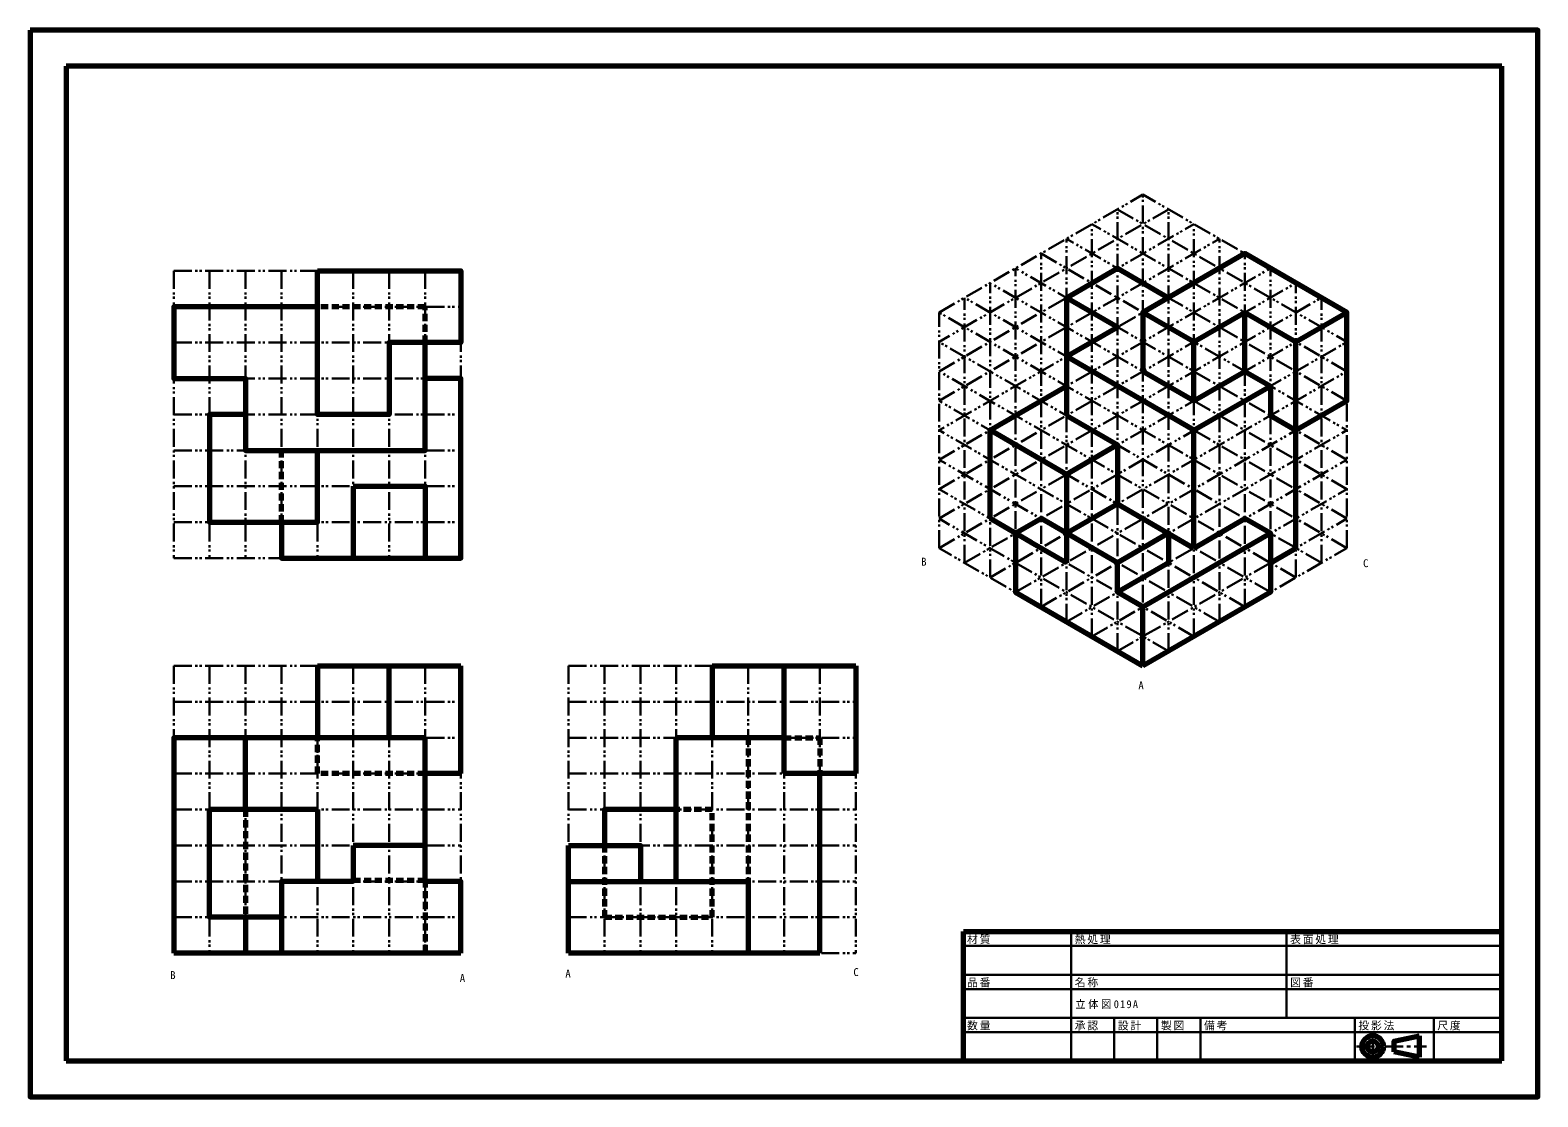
# Model space of a CAD drawing. Units: millimetres on the paper. Extents: x -210 to 210, y -148 to 148.
import ezdxf
from ezdxf.enums import TextEntityAlignment as Align

# ---------------------------------------------------------------- set-up
doc = ezdxf.new("R2010")
doc.units = ezdxf.units.MM
for name, pattern in [('CHAIN1', [8, 5, -1, 1, -1]), ('DASHED2', [3, 2, -1]), ('DOUBLE_CHAIN1', [8.8, 5, -1, 0.6, -0.6, 0.6, -1])]:
    doc.linetypes.add(name, pattern=pattern)
doc.layers.add('0-0', color=7, linetype='Continuous', lineweight=70)
doc.layers.add('1-0', color=4, linetype='DOUBLE_CHAIN1', lineweight=30)
doc.styles.add('ＭＳ ゴシック', font='')
doc.styles.get('ＭＳ ゴシック').set_extended_font_data('MS Gothic')

msp = doc.modelspace()

# ---------------------------------------------------------------- linework, layer by layer
at = {"layer": '0-0'}
for p, q in [((200, 138.5), (-200, 138.5)), ((-200, 138.5), (-200, -138.5)), ((200, -138.5), (200, 138.5)), ((78.696, 74), (78.696, 41.2)), ((142.608, 4.3), (142.608, 61.7)), ((114.203, 37.1), (78.696, 57.6)), ((114.203, 45.3), (100, 53.5)), ((128.406, 53.5), (135.507, 49.4)), ((57.392, 37.1), (78.696, 49.4)), ((142.608, 42.499), (142.608, 45.3)), ((57.392, 12.5), (57.392, 37.1)), ((92.899, 33), (92.899, 16.6)), ((-120, 21.5), (-120, 1.5)), ((78.696, 24.8), (78.696, 0.2)), ((78.696, 8.4), (92.899, 16.6)), ((92.899, 16.6), (114.203, 4.3)), ((64.493, 8.4), (71.594, 12.5)), ((92.899, 0.2), (71.594, 12.5)), ((107.101, 8.4), (92.899, 0.2)), ((114.203, 4.3), (128.406, 12.5)), ((135.507, 8.4), (128.406, 12.5)), ((135.507, 0.2), (142.608, 4.3)), ((-130, -28.5), (-90, -28.5)), ((-130, -28.5), (-130, -48.5)), ((-110, -48.5), (-110, -28.5)), ((-90, -58.5), (-90, -28.5)), ((-20, -28.5), (20, -28.5)), ((-20, -28.5), (-20, -48.5)), ((0, -58.5), (0, -28.5)), ((20, -28.5), (20, -58.5)), ((-150, -68.5), (-150, -48.5)), ((-100, -88.5), (-100, -48.5)), ((0, -48.5), (-30, -48.5)), ((-30, -88.5), (-30, -48.5)), ((-90, -58.5), (-100, -58.5)), ((20, -58.5), (0, -58.5)), ((10, -108.5), (10, -58.5)), ((-130, -68.5), (-160, -68.5)), ((-130, -68.5), (-130, -88.5)), ((-100, -78.5), (-120, -78.5)), ((-60, -108.5), (-60, -78.5)), ((-150, -98.5), (-150, -108.5)), ((50, -138.5), (50, -102.5)), ((50, -102.5), (200, -102.5)), ((-90, -108.5), (-170, -108.5)), ((10, -108.5), (-60, -108.5)), ((177, -137.5), (177, -131.5)), ((-200, -138.5), (200, -138.5)), ((177, -137.5), (170, -136))]:
    msp.add_line(p, q, dxfattribs=at)
at = {"layer": '0-0', "linetype": 'DASHED2'}
for p, q in [((-100, 71.5), (-130, 71.5)), ((-100, 61.5), (-100, 71.5)), ((-140, 11.5), (-140, 31.5)), ((-10, -48.5), (-10, -88.5)), ((-150, -68.5), (-150, -98.5))]:
    msp.add_line(p, q, dxfattribs=at)
at = {"layer": '0-0', "color": 4, "lineweight": 30}
for p, q in [((80, -138.5), (80, -102.5)), ((140, -126.5), (140, -102.5)), ((50, -106.5), (200, -106.5)), ((50, -114.5), (200, -114.5)), ((50, -118.5), (200, -118.5)), ((50, -126.5), (200, -126.5)), ((92, -138.5), (92, -126.5)), ((104, -138.5), (104, -126.5)), ((116, -138.5), (116, -126.5)), ((159, -138.5), (159, -126.5)), ((181, -138.5), (181, -126.5)), ((50, -130.5), (200, -130.5))]:
    msp.add_line(p, q, dxfattribs=at)
at = {"layer": '0-0', "color": 4, "linetype": 'CHAIN1', "lineweight": 30}
for p, q in [((164, -138.261), (164, -130.852)), ((159.511, -134.5), (178.963, -134.5))]:
    msp.add_line(p, q, dxfattribs=at)
at = {"layer": '0-0'}
for points in [[(-210, 148.5), (-210, -148.5), (210, -148.5), (210, 148.5)], [(-130, 81.5), (-90, 81.5), (-90, 61.5), (-110, 61.5), (-110, 41.5), (-130, 41.5)], [(100, -28.5), (100, -12.1), (135.507, 8.4), (135.507, -8)]]:
    msp.add_lwpolyline(points, close=True, dxfattribs=at)
for points in [[(114.203, 61.7), (128.406, 69.9), (142.608, 61.7), (156.811, 69.9), (128.406, 86.3), (100, 69.9)], [(78.696, 57.6), (92.899, 65.8), (78.696, 74), (92.899, 82.2), (107.101, 74)], [(-130, 71.5), (-170, 71.5), (-170, 51.5), (-150, 51.5), (-150, 31.5), (-100, 31.5), (-100, 61.5)], [(114.203, 45.3), (114.203, 61.7), (100, 69.9), (100, 53.5)], [(114.203, 45.3), (128.406, 53.5), (128.406, 69.9)], [(142.608, 37.1), (156.811, 45.3), (156.811, 69.9)], [(-140, 11.5), (-140, 1.5), (-90, 1.5), (-90, 51.5), (-100, 51.5)], [(114.203, 4.3), (114.203, 37.1), (135.507, 49.4), (135.507, 41.2), (142.608, 37.1)], [(-150, 41.5), (-160, 41.5), (-160, 11.5), (-130, 11.5), (-130, 31.5)], [(78.696, 41.2), (92.899, 33), (78.696, 24.8), (57.392, 37.1)], [(-120, 21.5), (-100, 21.5), (-100, 1.5)], [(78.696, 0.2), (68.884, 5.865), (57.392, 12.5)], [(64.493, 8.4), (64.493, -8), (100, -28.5)], [(107.101, 8.4), (107.101, 0.2), (92.899, -8)], [(100, -12.1), (92.899, -8), (92.899, 0.2)], [(-100, -48.5), (-170, -48.5), (-170, -108.5)], [(-140, -98.5), (-160, -98.5), (-160, -68.5)], [(-30, -68.5), (-50, -68.5), (-50, -78.5)], [(-120, -78.5), (-120, -88.218), (-120, -88.5)], [(-60, -78.5), (-40, -78.5), (-40, -88.5)], [(-120, -88.5), (-140, -88.5), (-140, -108.5)], [(-90, -108.5), (-90, -88.5), (-100, -88.5)], [(-60, -88.5), (-10, -88.5), (-10, -108.5)], [(170, -136), (170, -133), (177, -131.5)]]:
    msp.add_lwpolyline(points, dxfattribs=at)
at = {"layer": '0-0', "linetype": 'DASHED2'}
for points in [[(-100, -58.5), (-130, -58.5), (-130, -48.5)], [(0, -48.5), (10, -48.5), (10, -58.5)], [(-50, -78.5), (-50, -98.5), (-20, -98.5), (-20, -68.5), (-30, -68.5)], [(-120, -88.218), (-100, -88.218), (-100, -108.5)]]:
    msp.add_lwpolyline(points, dxfattribs=at)
at = {"layer": '0-0'}
for radius in [3, 1.5]:
    msp.add_circle((164, -134.5), radius, dxfattribs=at)
at = {"layer": '1-0'}
for p, q in [((43.189, 69.9), (100, 102.7)), ((156.811, 69.9), (100, 102.7)), ((100, -28.5), (100, 102.7)), ((107.101, 98.6), (43.189, 61.7)), ((92.899, 98.6), (156.811, 61.7)), ((92.899, -24.4), (92.899, 98.6)), ((107.101, -24.4), (107.101, 98.6)), ((43.189, 53.5), (114.203, 94.5)), ((156.811, 53.5), (85.797, 94.5)), ((85.797, -20.3), (85.797, 94.5)), ((114.203, -20.3), (114.203, 94.5)), ((43.189, 45.3), (121.304, 90.4)), ((156.811, 45.3), (78.696, 90.4)), ((78.696, -16.2), (78.696, 90.4)), ((121.304, -16.2), (121.304, 90.4)), ((128.406, 86.3), (43.189, 37.1)), ((71.594, 86.3), (156.811, 37.1)), ((71.594, -12.1), (71.594, 86.3)), ((128.406, -12.1), (128.406, 86.3)), ((-170, 81.5), (-170, 1.5)), ((-160, 81.5), (-160, 1.5)), ((-150, 81.5), (-150, 1.5)), ((-140, 81.5), (-140, 1.5)), ((-130, 81.5), (-130, 1.5)), ((-120, 81.5), (-120, 1.5)), ((-110, 81.5), (-110, 1.5)), ((-100, 81.5), (-100, 1.5)), ((43.189, 28.9), (135.507, 82.2)), ((156.811, 28.9), (64.493, 82.2)), ((64.493, -8), (64.493, 82.2)), ((135.507, -8), (135.507, 82.2)), ((43.189, 20.7), (142.608, 78.1)), ((156.811, 20.7), (57.392, 78.1)), ((57.392, -3.9), (57.392, 78.1)), ((142.608, -3.9), (142.608, 78.1)), ((-170, 71.5), (-90, 71.5)), ((43.189, 12.5), (149.71, 74)), ((156.811, 12.5), (50.29, 74)), ((50.29, 0.2), (50.29, 74)), ((149.71, 0.2), (149.71, 74)), ((43.189, 4.3), (156.811, 69.9)), ((156.811, 4.3), (43.189, 69.9)), ((43.189, 4.3), (43.189, 69.9)), ((156.811, 4.3), (156.811, 69.9)), ((-170, 61.5), (-90, 61.5)), ((149.71, 0.2), (43.189, 61.7)), ((50.29, 0.2), (156.811, 61.7)), ((-170, 51.5), (-90, 51.5)), ((142.608, -3.9), (43.189, 53.5)), ((57.392, -3.9), (156.811, 53.5)), ((135.507, -8), (43.189, 45.3)), ((64.493, -8), (156.811, 45.3)), ((-170, 41.5), (-90, 41.5)), ((128.406, -12.1), (43.189, 37.1)), ((71.594, -12.1), (156.811, 37.1)), ((-170, 31.5), (-90, 31.5)), ((121.304, -16.2), (43.189, 28.9)), ((78.696, -16.2), (156.811, 28.9)), ((-170, 21.5), (-90, 21.5)), ((114.203, -20.3), (43.189, 20.7)), ((85.797, -20.3), (156.811, 20.7)), ((-170, 11.5), (-90, 11.5)), ((107.101, -24.4), (43.189, 12.5)), ((92.899, -24.4), (156.811, 12.5)), ((100, -28.5), (43.189, 4.3)), ((100, -28.5), (156.811, 4.3)), ((-170, 1.5), (-90, 1.5)), ((-170, -28.5), (-170, -108.5)), ((-160, -28.5), (-160, -108.5)), ((-150, -28.5), (-150, -108.5)), ((-140, -28.5), (-140, -108.5)), ((-130, -28.5), (-130, -108.5)), ((-120, -28.5), (-120, -108.5)), ((-110, -28.5), (-110, -108.5)), ((-100, -28.5), (-100, -108.5)), ((-60, -28.5), (-60, -108.5)), ((-50, -28.5), (-50, -108.5)), ((-40, -28.5), (-40, -108.5)), ((-30, -28.5), (-30, -108.5)), ((-20, -28.5), (-20, -108.5)), ((-10, -28.5), (-10, -108.5)), ((0, -28.5), (0, -108.5)), ((10, -28.5), (10, -108.5)), ((-170, -38.5), (-90, -38.5)), ((-60, -38.5), (20, -38.5)), ((-170, -48.5), (-90, -48.5)), ((-60, -48.5), (20, -48.5)), ((-170, -58.5), (-90, -58.5)), ((-60, -58.5), (20, -58.5)), ((-170, -68.5), (-90, -68.5)), ((-60, -68.5), (20, -68.5)), ((-170, -78.5), (-90, -78.5)), ((-60, -78.5), (20, -78.5)), ((-170, -88.5), (-90, -88.5)), ((-60, -88.5), (20, -88.5)), ((-170, -98.5), (-90, -98.5)), ((-60, -98.5), (20, -98.5)), ((-170, -108.5), (-90, -108.5)), ((-60, -108.5), (20, -108.5))]:
    msp.add_line(p, q, dxfattribs=at)
for points in [[(-170, 81.5), (-90, 81.5), (-90, 1.5)], [(-170, -28.5), (-90, -28.5), (-90, -108.5)], [(-60, -28.5), (20, -28.5), (20, -108.5)]]:
    msp.add_lwpolyline(points, dxfattribs=at)

# ---------------------------------------------------------------- texts
at = {"layer": '0-0', "char_height": 2.199, "attachment_point": 7, "style": 'ＭＳ ゴシック'}
for s, insert in [('\\T1.17;材質', (51, -106)), ('\\T1.17;熱処理', (81, -106)), ('\\T1.17;表面処理', (141, -106)), ('\\T1.17;品番', (51, -118)), ('\\T1.17;名称', (81, -118)), ('\\T1.17;図番', (141, -118)), ('\\T1.25;\\W0.95;立体図019A', (81.178, -124.041)), ('\\T1.17;数量', (51, -130)), ('\\T1.17;承認', (81, -130)), ('\\T1.17;設計', (93, -130)), ('\\T1.17;製図', (105, -130)), ('\\T1.17;備考', (117, -130)), ('\\T1.17;投影法', (160, -130)), ('\\T1.17;尺度', (182, -130))]:
    msp.add_mtext(s, dxfattribs=dict(at, insert=insert))
at = {"layer": '1-0', "color": 7, "style": 'ＭＳ ゴシック'}
for s, p in [('B', (38.228, -1.26)), ('C', (161.313, -1.68)), ('A', (98.72, -35.707)), ('A', (-60.912, -115.943)), ('C', (19.324, -115.523)), ('B', (-170.975, -116.364)), ('A', (-90.318, -117.204))]:
    msp.add_text(s, height=2.199, dxfattribs=at).set_placement(p, align=Align.BOTTOM_LEFT)

doc.saveas('drawing.dxf')
